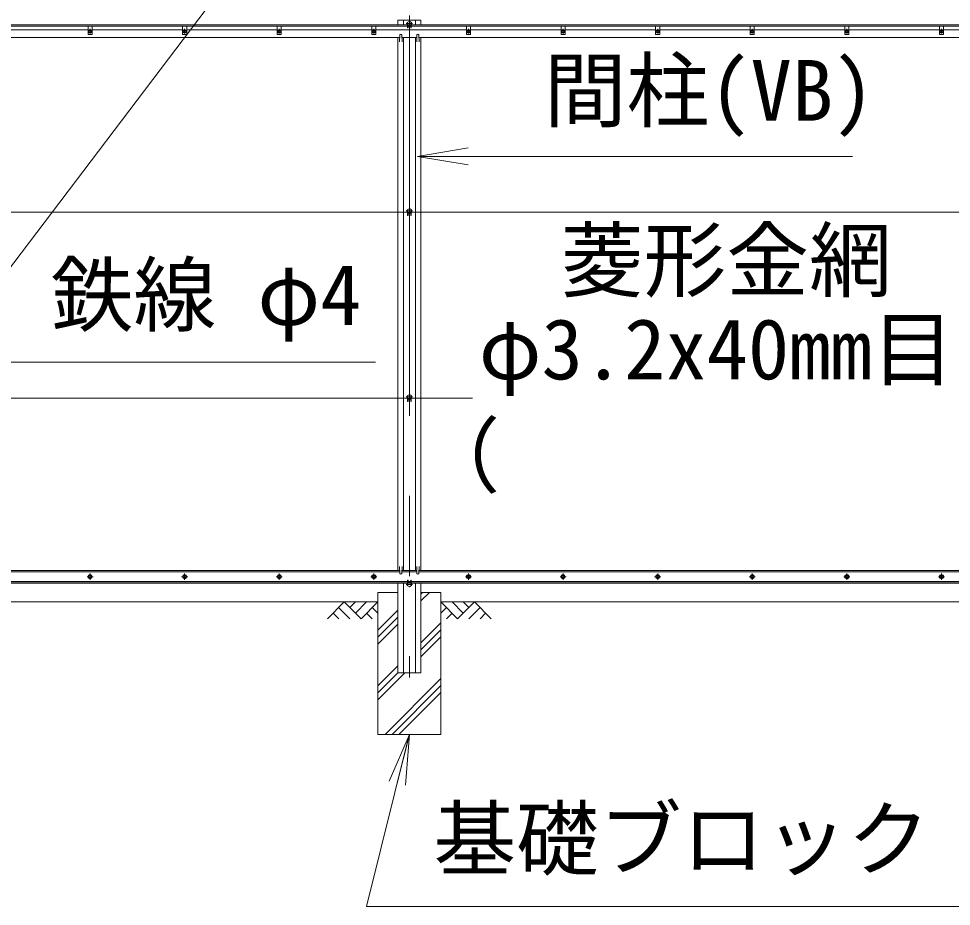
# Model space of a CAD drawing. Units: millimetres at full size; details may follow other scales. Extents: x -16800 to 16800, y -11880 to 11880.
# Drawn here: x -6909 to -3951, y -2708 to 108 of the extents above; entities that cross this region are included whole.
import ezdxf
from ezdxf.enums import TextEntityAlignment as Align

# ---------------------------------------------------------------- set-up
doc = ezdxf.new("R2010")
doc.units = ezdxf.units.MM
doc.header["$LTSCALE"] = 40
doc.linetypes.add('USER1', pattern=[50.8, 31.75, -6.35, 6.35, -6.35])
for name, color, linetype, lineweight in [('0-0_D-STR1', 1, 'Continuous', 18), ('0-1_D-BMK', 2, 'USER1', 13), ('0-2_D-STR3', 3, 'Continuous', 13), ('0-3_D-STR4', 7, 'Continuous', 18), ('0-4_D-BGD', 7, 'Continuous', 18), ('0-5_D-DCR-HCH', 7, 'Continuous', 13), ('0-7_0', 7, 'Continuous', 18), ('0-9_D-STR-TXT', 7, 'Continuous', 13)]:
    doc.layers.add(name, color=color, linetype=linetype, lineweight=lineweight)
doc.styles.add('ＭＳ ゴシック', font='')
doc.styles.get('ＭＳ ゴシック').set_extended_font_data('MS Gothic')

# ---------------------------------------------------------------- blocks, each defined once
blk = doc.blocks.new('_Open')
at = {"layer": '0-7_0'}
blk.add_line((-40, 6.67), (0, 0), dxfattribs=at)
blk.add_lwpolyline([(-40, -6.67), (0, 0), (-40, 0)], dxfattribs=at)

msp = doc.modelspace()

# ---------------------------------------------------------------- linework, layer by layer
at = {"layer": '0-0_D-STR1'}
for p, q in [((-5689.08, 87.52), (-5689.08, 102.52)), ((-5651.08, 87.52), (-5651.08, 102.52)), ((-5633.58, 87.52), (-5633.58, 102.52)), ((-13745.08, 87.52), (-870.08, 87.52)), ((-13745.08, 83.52), (-870.08, 83.52)), ((-9639.79, 47.52), (-5700.37, 47.52)), ((-5706.58, -1642.48), (-5706.58, 47.52)), ((-5700.08, 55.9), (-5700.83, 34.4)), ((-5694.08, 55.9), (-5693.33, 34.4)), ((-5693.79, 47.52), (-5646.37, 47.52)), ((-5689.08, -1642.48), (-5689.08, 47.52)), ((-5651.08, -1642.48), (-5651.08, 47.52)), ((-5646.08, 55.9), (-5646.83, 34.4)), ((-5640.08, 55.9), (-5639.33, 34.4)), ((-5639.79, 47.52), (-3700.37, 47.52)), ((-5633.58, -1642.48), (-5633.58, 47.52)), ((-9639.75, -1642.48), (-5700.42, -1642.48)), ((-5700.08, -1652.14), (-5700.83, -1630.64)), ((-5694.08, -1652.14), (-5693.33, -1630.64)), ((-5693.75, -1642.48), (-5646.42, -1642.48)), ((-5646.08, -1652.14), (-5646.83, -1630.64)), ((-5640.08, -1652.14), (-5639.33, -1630.64)), ((-5639.75, -1642.48), (-3700.42, -1642.48)), ((-13745.08, -1678.48), (-870.08, -1678.48)), ((-13745.08, -1682.48), (-870.08, -1682.48)), ((-5706.58, -1967.48), (-5706.58, -1682.48)), ((-5689.08, -1967.48), (-5689.08, -1682.48)), ((-5651.08, -1967.48), (-5651.08, -1682.48)), ((-5633.58, -1967.48), (-5633.58, -1682.48)), ((-5706.58, -1967.48), (-5633.58, -1967.48))]:
    msp.add_line(p, q, dxfattribs=at)
msp.add_lwpolyline([(-5706.58, 87.52), (-5706.58, 102.52), (-5633.58, 102.52)], dxfattribs=at)
for centre, start, end in [((-5697.08, 54.65), 22.61986, 157.38014), ((-5643.08, 54.65), 22.61986, 157.38014), ((-5697.08, -1650.89), 202.61986, 337.38014), ((-5643.08, -1650.89), 202.61986, 337.38014)]:
    msp.add_arc(centre, 3.25, start, end, dxfattribs=at)
at = {"layer": '0-1_D-BMK'}
for p, q in [((-5660.08, 92.02), (-5680.08, 92.02)), ((-5670.08, 117.52), (-5670.08, -1982.48)), ((-6690.02, 67.52), (-6675.14, 67.52)), ((-6682.58, 74.96), (-6682.58, 60.08)), ((-6390.02, 67.52), (-6375.14, 67.52)), ((-6382.58, 74.96), (-6382.58, 60.08)), ((-6090.02, 67.52), (-6075.14, 67.52)), ((-6082.58, 74.96), (-6082.58, 60.08)), ((-5790.02, 67.52), (-5775.14, 67.52)), ((-5782.58, 74.96), (-5782.58, 60.08)), ((-5490.02, 67.52), (-5475.14, 67.52)), ((-5482.58, 74.96), (-5482.58, 60.08)), ((-5190.02, 67.52), (-5175.14, 67.52)), ((-5182.58, 74.96), (-5182.58, 60.08)), ((-4890.02, 67.52), (-4875.14, 67.52)), ((-4882.58, 74.96), (-4882.58, 60.08)), ((-4590.02, 67.52), (-4575.14, 67.52)), ((-4582.58, 74.96), (-4582.58, 60.08)), ((-4290.02, 67.52), (-4275.14, 67.52)), ((-4282.58, 74.96), (-4282.58, 60.08)), ((-3990.02, 67.52), (-3975.14, 67.52)), ((-3982.58, 74.96), (-3982.58, 60.08)), ((-5660.08, -502.48), (-5680.08, -502.48)), ((-5660.08, -1092.48), (-5680.08, -1092.48)), ((-6682.58, -1652.81), (-6682.58, -1672.15)), ((-6382.58, -1652.81), (-6382.58, -1672.15)), ((-6082.58, -1652.81), (-6082.58, -1672.15)), ((-5782.58, -1652.81), (-5782.58, -1672.15)), ((-5482.58, -1652.81), (-5482.58, -1672.15)), ((-5182.58, -1652.81), (-5182.58, -1672.15)), ((-4882.58, -1652.81), (-4882.58, -1672.15)), ((-4582.58, -1652.81), (-4582.58, -1672.15)), ((-4282.58, -1652.81), (-4282.58, -1672.15)), ((-3982.58, -1652.81), (-3982.58, -1672.15)), ((-6672.91, -1662.48), (-6692.25, -1662.48)), ((-6372.91, -1662.48), (-6392.25, -1662.48)), ((-6072.91, -1662.48), (-6092.25, -1662.48)), ((-5772.91, -1662.48), (-5792.25, -1662.48)), ((-5472.91, -1662.48), (-5492.25, -1662.48)), ((-5172.91, -1662.48), (-5192.25, -1662.48)), ((-4872.91, -1662.48), (-4892.25, -1662.48)), ((-4572.91, -1662.48), (-4592.25, -1662.48)), ((-4272.91, -1662.48), (-4292.25, -1662.48)), ((-3972.91, -1662.48), (-3992.25, -1662.48)), ((-5660.08, -1686.98), (-5680.08, -1686.98))]:
    msp.add_line(p, q, dxfattribs=at)
at = {"layer": '0-2_D-STR3'}
for p, q in [((-7382.51, -1271.1), (-4003.4, 3187.11)), ((-5670.08, 99.53), (-5676.58, 95.77)), ((-5676.58, 95.77), (-5676.58, 88.27)), ((-5663.58, 95.77), (-5670.08, 99.53)), ((-5663.58, 88.27), (-5663.58, 95.77)), ((-6976.08, 72.52), (-6689.08, 72.52)), ((-6689.08, 83.52), (-6689.08, 57.52)), ((-6676.08, 83.52), (-6689.08, 83.52)), ((-6676.08, 83.52), (-6676.08, 57.52)), ((-6676.08, 72.52), (-6389.08, 72.52)), ((-6389.08, 83.52), (-6389.08, 57.52)), ((-6376.08, 83.52), (-6389.08, 83.52)), ((-6376.08, 83.52), (-6376.08, 57.52)), ((-6376.08, 72.52), (-6089.08, 72.52)), ((-6089.08, 83.52), (-6089.08, 57.52)), ((-6076.08, 83.52), (-6089.08, 83.52)), ((-6076.08, 83.52), (-6076.08, 57.52)), ((-6076.08, 72.52), (-5789.08, 72.52)), ((-5789.08, 83.52), (-5789.08, 57.52)), ((-5776.08, 83.52), (-5789.08, 83.52)), ((-5776.08, 83.52), (-5776.08, 57.52)), ((-5776.08, 72.52), (-5489.08, 72.52)), ((-5676.58, 88.27), (-5670.08, 84.52)), ((-5676.33, 88.12), (-5676.33, 78.02)), ((-5676.33, 78.02), (-5674.33, 78.02)), ((-5674.33, 86.97), (-5674.33, 78.02)), ((-5670.08, 84.52), (-5663.58, 88.27)), ((-5665.83, 86.97), (-5665.83, 78.02)), ((-5665.83, 78.02), (-5663.83, 78.02)), ((-5663.83, 88.12), (-5663.83, 78.02)), ((-5489.08, 83.52), (-5489.08, 57.52)), ((-5476.08, 83.52), (-5489.08, 83.52)), ((-5476.08, 83.52), (-5476.08, 57.52)), ((-5476.08, 72.52), (-5189.08, 72.52)), ((-5189.08, 83.52), (-5189.08, 57.52)), ((-5176.08, 83.52), (-5189.08, 83.52)), ((-5176.08, 83.52), (-5176.08, 57.52)), ((-5176.08, 72.52), (-4889.08, 72.52)), ((-4889.08, 83.52), (-4889.08, 57.52)), ((-4876.08, 83.52), (-4889.08, 83.52)), ((-4876.08, 83.52), (-4876.08, 57.52)), ((-4876.08, 72.52), (-4589.08, 72.52)), ((-4589.08, 83.52), (-4589.08, 57.52)), ((-4576.08, 83.52), (-4589.08, 83.52)), ((-4576.08, 83.52), (-4576.08, 57.52)), ((-4576.08, 72.52), (-4289.08, 72.52)), ((-4289.08, 83.52), (-4289.08, 57.52)), ((-4276.08, 83.52), (-4289.08, 83.52)), ((-4276.08, 83.52), (-4276.08, 57.52)), ((-4276.08, 72.52), (-3989.08, 72.52)), ((-3989.08, 83.52), (-3989.08, 57.52)), ((-3976.08, 83.52), (-3989.08, 83.52)), ((-3976.08, 83.52), (-3976.08, 57.52)), ((-3976.08, 72.52), (-3389.08, 72.52)), ((-6676.08, 57.52), (-6689.08, 57.52)), ((-6376.08, 57.52), (-6389.08, 57.52)), ((-6076.08, 57.52), (-6089.08, 57.52)), ((-5776.08, 57.52), (-5789.08, 57.52)), ((-5476.08, 57.52), (-5489.08, 57.52)), ((-5176.08, 57.52), (-5189.08, 57.52)), ((-4876.08, 57.52), (-4889.08, 57.52)), ((-4576.08, 57.52), (-4589.08, 57.52)), ((-4276.08, 57.52), (-4289.08, 57.52)), ((-3976.08, 57.52), (-3989.08, 57.52)), ((-873.22, -506.48), (-13652.88, -506.48)), ((-5676.33, -506.38), (-5676.33, -516.48)), ((-5676.33, -516.48), (-5674.33, -516.48)), ((-5674.33, -507.53), (-5674.33, -516.48)), ((-5665.83, -507.53), (-5665.83, -516.48)), ((-5665.83, -516.48), (-5663.83, -516.48)), ((-5663.83, -506.38), (-5663.83, -516.48)), ((-5670.08, -1084.97), (-5676.58, -1088.73)), ((-5676.58, -1088.73), (-5676.58, -1096.23)), ((-5663.58, -1088.73), (-5670.08, -1084.97)), ((-5663.58, -1096.23), (-5663.58, -1088.73)), ((-5470.08, -1096.48), (-13652.88, -1096.48)), ((-5676.58, -1096.23), (-5670.08, -1099.98)), ((-5676.33, -1096.38), (-5676.33, -1106.48)), ((-5676.33, -1106.48), (-5674.33, -1106.48)), ((-5674.33, -1097.53), (-5674.33, -1106.48)), ((-5670.08, -1099.98), (-5663.58, -1096.23)), ((-5665.83, -1097.53), (-5665.83, -1106.48)), ((-5665.83, -1106.48), (-5663.83, -1106.48)), ((-5663.83, -1096.38), (-5663.83, -1106.48)), ((-9639.92, -1647.48), (-5700.25, -1647.48)), ((-5693.92, -1647.48), (-5646.25, -1647.48)), ((-5639.92, -1647.48), (-3700.25, -1647.48)), ((-13745.08, -1677.48), (-870.08, -1677.48)), ((-5670.08, -1679.47), (-5676.58, -1683.23)), ((-5676.58, -1683.23), (-5676.58, -1690.73)), ((-5676.33, -1683.08), (-5676.33, -1672.98)), ((-5676.33, -1672.98), (-5674.33, -1672.98)), ((-5674.33, -1681.93), (-5674.33, -1672.98)), ((-5663.58, -1683.23), (-5670.08, -1679.47)), ((-5665.83, -1681.93), (-5665.83, -1672.98)), ((-5665.83, -1672.98), (-5663.83, -1672.98)), ((-5663.83, -1683.08), (-5663.83, -1672.98)), ((-5663.58, -1690.73), (-5663.58, -1683.23)), ((-5676.58, -1690.73), (-5670.08, -1694.48)), ((-5670.08, -1694.48), (-5663.58, -1690.73))]:
    msp.add_line(p, q, dxfattribs=at)
for points in [[(-6682.58, 73.27), (-6687.56, 70.4), (-6687.56, 64.65), (-6682.58, 61.77), (-6677.6, 64.65), (-6677.6, 70.4)], [(-6382.58, 73.27), (-6387.56, 70.4), (-6387.56, 64.65), (-6382.58, 61.77), (-6377.6, 64.65), (-6377.6, 70.4)], [(-6082.58, 73.27), (-6087.56, 70.4), (-6087.56, 64.65), (-6082.58, 61.77), (-6077.6, 64.65), (-6077.6, 70.4)], [(-5782.58, 73.27), (-5787.56, 70.4), (-5787.56, 64.65), (-5782.58, 61.77), (-5777.6, 64.65), (-5777.6, 70.4)], [(-5482.58, 73.27), (-5487.56, 70.4), (-5487.56, 64.65), (-5482.58, 61.77), (-5477.6, 64.65), (-5477.6, 70.4)], [(-5182.58, 73.27), (-5187.56, 70.4), (-5187.56, 64.65), (-5182.58, 61.77), (-5177.6, 64.65), (-5177.6, 70.4)], [(-4882.58, 73.27), (-4887.56, 70.4), (-4887.56, 64.65), (-4882.58, 61.77), (-4877.6, 64.65), (-4877.6, 70.4)], [(-4582.58, 73.27), (-4587.56, 70.4), (-4587.56, 64.65), (-4582.58, 61.77), (-4577.6, 64.65), (-4577.6, 70.4)], [(-4282.58, 73.27), (-4287.56, 70.4), (-4287.56, 64.65), (-4282.58, 61.77), (-4277.6, 64.65), (-4277.6, 70.4)], [(-3982.58, 73.27), (-3987.56, 70.4), (-3987.56, 64.65), (-3982.58, 61.77), (-3977.6, 64.65), (-3977.6, 70.4)], [(-5663.58, -498.73), (-5670.08, -494.97), (-5676.58, -498.73), (-5676.58, -506.23), (-5670.08, -509.98), (-5663.58, -506.23)], [(-6682.58, -1656.73), (-6687.56, -1659.6), (-6687.56, -1665.35), (-6682.58, -1668.23), (-6677.6, -1665.35), (-6677.6, -1659.6)], [(-6382.58, -1656.73), (-6387.56, -1659.6), (-6387.56, -1665.35), (-6382.58, -1668.23), (-6377.6, -1665.35), (-6377.6, -1659.6)], [(-6082.58, -1656.73), (-6087.56, -1659.6), (-6087.56, -1665.35), (-6082.58, -1668.23), (-6077.6, -1665.35), (-6077.6, -1659.6)], [(-5782.58, -1656.73), (-5787.56, -1659.6), (-5787.56, -1665.35), (-5782.58, -1668.23), (-5777.6, -1665.35), (-5777.6, -1659.6)], [(-5482.58, -1656.73), (-5487.56, -1659.6), (-5487.56, -1665.35), (-5482.58, -1668.23), (-5477.6, -1665.35), (-5477.6, -1659.6)], [(-5182.58, -1656.73), (-5187.56, -1659.6), (-5187.56, -1665.35), (-5182.58, -1668.23), (-5177.6, -1665.35), (-5177.6, -1659.6)], [(-4882.58, -1656.73), (-4887.56, -1659.6), (-4887.56, -1665.35), (-4882.58, -1668.23), (-4877.6, -1665.35), (-4877.6, -1659.6)], [(-4582.58, -1656.73), (-4587.56, -1659.6), (-4587.56, -1665.35), (-4582.58, -1668.23), (-4577.6, -1665.35), (-4577.6, -1659.6)], [(-4282.58, -1656.73), (-4287.56, -1659.6), (-4287.56, -1665.35), (-4282.58, -1668.23), (-4277.6, -1665.35), (-4277.6, -1659.6)], [(-3982.58, -1656.73), (-3987.56, -1659.6), (-3987.56, -1665.35), (-3982.58, -1668.23), (-3977.6, -1665.35), (-3977.6, -1659.6)]]:
    msp.add_lwpolyline(points, close=True, dxfattribs=at)
for centre, radius in [((-5670.08, 92.02), 6.25), ((-6682.58, 67.52), 4.98), ((-6382.58, 67.52), 4.98), ((-6082.58, 67.52), 4.98), ((-5782.58, 67.52), 4.98), ((-5482.58, 67.52), 4.98), ((-5182.58, 67.52), 4.98), ((-4882.58, 67.52), 4.98), ((-4582.58, 67.52), 4.98), ((-4282.58, 67.52), 4.98), ((-3982.58, 67.52), 4.98), ((-5670.08, -502.48), 6.25), ((-5670.08, -1092.48), 6.25), ((-6682.58, -1662.48), 6.5), ((-6382.58, -1662.48), 6.5), ((-6082.58, -1662.48), 6.5), ((-5782.58, -1662.48), 6.5), ((-5482.58, -1662.48), 6.5), ((-5182.58, -1662.48), 6.5), ((-4882.58, -1662.48), 6.5), ((-4582.58, -1662.48), 6.5), ((-4282.58, -1662.48), 6.5), ((-3982.58, -1662.48), 6.5), ((-6682.58, -1662.48), 4.98), ((-6382.58, -1662.48), 4.98), ((-6082.58, -1662.48), 4.98), ((-5782.58, -1662.48), 4.98), ((-5670.08, -1686.98), 6.25), ((-5482.58, -1662.48), 4.98), ((-5182.58, -1662.48), 4.98), ((-4882.58, -1662.48), 4.98), ((-4582.58, -1662.48), 4.98), ((-4282.58, -1662.48), 4.98), ((-3982.58, -1662.48), 4.98)]:
    msp.add_circle(centre, radius, dxfattribs=at)
at = {"layer": '0-3_D-STR4'}
for p, q in [((-5770.08, -1712.48), (-5770.08, -2162.48)), ((-5706.58, -1712.48), (-5770.08, -1712.48)), ((-5570.08, -1712.48), (-5633.58, -1712.48)), ((-5570.08, -1712.48), (-5570.08, -2162.48)), ((-5570.08, -2162.48), (-5770.08, -2162.48))]:
    msp.add_line(p, q, dxfattribs=at)
at = {"layer": '0-4_D-BGD'}
for p, q in [((-5770.08, -1742.48), (-7445.08, -1742.48)), ((-5570.08, -1742.48), (-3770.08, -1742.48))]:
    msp.add_line(p, q, dxfattribs=at)
at = {"layer": '0-5_D-DCR-HCH'}
for p, q in [((-5633.58, -1739.54), (-5606.52, -1712.48)), ((-5633.58, -1717.44), (-5628.62, -1712.48)), ((-5876.51, -1742.48), (-5929.72, -1795.69)), ((-5876.51, -1742.48), (-5823.29, -1795.69)), ((-5858.77, -1760.22), (-5841.03, -1742.48)), ((-5841.03, -1777.95), (-5805.56, -1742.48)), ((-5823.29, -1795.69), (-5770.08, -1742.48)), ((-5516.87, -1795.69), (-5570.08, -1742.48)), ((-5499.13, -1777.95), (-5534.61, -1742.48)), ((-5463.66, -1742.48), (-5516.87, -1795.69)), ((-5481.3, -1760.31), (-5499.13, -1742.48)), ((-5463.66, -1742.48), (-5410.45, -1795.69)), ((-5894.24, -1760.22), (-5858.61, -1795.69)), ((-5787.82, -1760.22), (-5770.08, -1777.87)), ((-5770.08, -1831.85), (-5706.58, -1768.35)), ((-5552.35, -1760.22), (-5570.08, -1777.87)), ((-5445.92, -1760.22), (-5481.56, -1795.69)), ((-5911.98, -1777.95), (-5894.16, -1795.69)), ((-5805.56, -1777.95), (-5787.74, -1795.69)), ((-5770.08, -1853.94), (-5706.58, -1790.44)), ((-5534.61, -1777.95), (-5552.43, -1795.69)), ((-5428.18, -1777.95), (-5446, -1795.69)), ((-5770.08, -1876.04), (-5706.58, -1812.54)), ((-5633.58, -1872.12), (-5570.08, -1808.62)), ((-5633.58, -1894.22), (-5570.08, -1830.72)), ((-5633.58, -1916.32), (-5570.08, -1852.82)), ((-5770.08, -2008.62), (-5706.58, -1945.12)), ((-5770.08, -2030.72), (-5706.58, -1967.22)), ((-5770.08, -2052.82), (-5684.74, -1967.48)), ((-5747.16, -2162.48), (-5570.08, -1985.4)), ((-5725.06, -2162.48), (-5570.08, -2007.5)), ((-5702.97, -2162.48), (-5570.08, -2029.59)), ((-5570.39, -2162.48), (-5570.08, -2162.18))]:
    msp.add_line(p, q, dxfattribs=at)
at = {"layer": '0-9_D-STR-TXT'}
msp.add_line((-4265.13, -329.33), (-5641.88, -329.33), dxfattribs=at)
for points in [[(-5777, -981.53), (-7022.32, -981.53), (-7215.26, -508.33)], [(-2485.04, -2708.03), (-5805.49, -2708.03), (-5670.56, -2164.42)]]:
    msp.add_lwpolyline(points, dxfattribs=at)

# ---------------------------------------------------------------- block references
at = {"layer": '0-9_D-STR-TXT', "xscale": 4, "yscale": 4}
for p, rotation in [((-5643.88, -329.33), 180), ((-5670.08, -2162.48), 76.06119)]:
    msp.add_blockref('_Open', p, dxfattribs=dict(at, rotation=rotation))

# ---------------------------------------------------------------- texts
at = {"layer": '0-9_D-STR-TXT', "style": 'ＭＳ ゴシック'}
for s, p in [('間柱(VB)', (-5243.81, -273.91)), ('菱形金網', (-5189.88, -812.5)), ('鉄線 φ4', (-6807.46, -922.05)), ('φ3.2x40mm目', (-5449.78, -1094.25)), ('（\u3000\u3000   \u3000\u3000）', (-5644.7, -1432.14)), ('基礎ブロック 200x200x450', (-5593.67, -2647.54))]:
    msp.add_text(s, height=192.4, dxfattribs=at).set_placement(p, align=Align.BOTTOM_LEFT)

doc.saveas('drawing.dxf')
